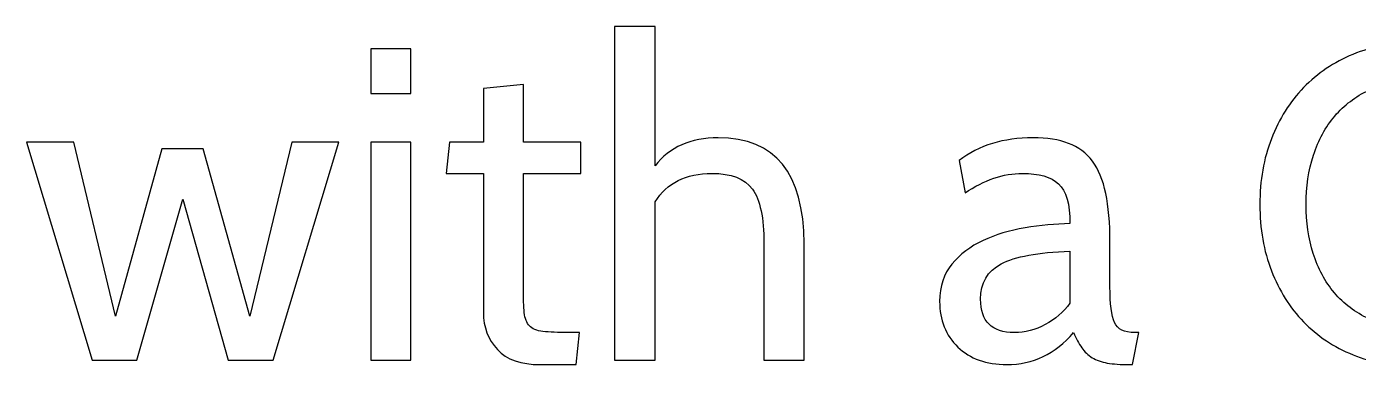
# Model space of a CAD drawing. Header units: centimetres. Extents: x -24 to 24.1, y -20.7 to 0.5.
# Drawn here: x 13.139 to 15.674, y -1.564 to -0.917 of the extents above; entities that cross this region are included whole.
import ezdxf

# ---------------------------------------------------------------- set-up
doc = ezdxf.new("R2010")
doc.units = ezdxf.units.CM
doc.header["$MEASUREMENT"] = 0
doc.layers.add('Layer 1', color=7, linetype='Continuous')

msp = doc.modelspace()

# ---------------------------------------------------------------- linework, layer by layer
at = {"layer": 'Layer 1', "color": 250}
for points, knots in [([(14.61879, -1.55234), (14.61879, -1.55234), (14.54259, -1.55234), (14.54259, -1.55234), (14.54259, -1.55234), (14.54259, -1.55234), (14.54259, -1.33051), (14.54259, -1.33051), (14.54259, -1.33051), (14.54259, -1.28141), (14.53525, -1.24683), (14.52058, -1.2268), (14.52058, -1.2268), (14.5059, -1.20676), (14.48022, -1.19674), (14.44353, -1.19674), (14.44353, -1.19674), (14.39386, -1.19674), (14.35774, -1.2148), (14.33516, -1.25093), (14.33516, -1.25093), (14.33516, -1.25093), (14.33516, -1.55234), (14.33516, -1.55234), (14.33516, -1.55234), (14.33516, -1.55234), (14.25811, -1.55234), (14.25811, -1.55234), (14.25811, -1.55234), (14.25811, -1.55234), (14.25811, -0.91734), (14.25811, -0.91734), (14.25811, -0.91734), (14.25811, -0.91734), (14.33516, -0.91734), (14.33516, -0.91734), (14.33516, -0.91734), (14.33516, -0.91734), (14.33516, -1.18235), (14.33516, -1.18235), (14.33516, -1.18235), (14.36282, -1.14679), (14.40289, -1.129), (14.45538, -1.129), (14.45538, -1.129), (14.56432, -1.129), (14.61879, -1.19617), (14.61879, -1.33051), (14.61879, -1.33051), (14.61879, -1.33051), (14.61879, -1.55234), (14.61879, -1.55234)], [0, 0, 0, 0, 0.0714286, 0.0714286, 0.0714286, 0.0714286, 0.1428571, 0.1428571, 0.1428571, 0.1428571, 0.2142857, 0.2142857, 0.2142857, 0.2142857, 0.2857143, 0.2857143, 0.2857143, 0.2857143, 0.3571429, 0.3571429, 0.3571429, 0.3571429, 0.4285714, 0.4285714, 0.4285714, 0.4285714, 0.5, 0.5, 0.5, 0.5, 0.5714286, 0.5714286, 0.5714286, 0.5714286, 0.6428571, 0.6428571, 0.6428571, 0.6428571, 0.7142857, 0.7142857, 0.7142857, 0.7142857, 0.7857143, 0.7857143, 0.7857143, 0.7857143, 0.8571429, 0.8571429, 0.8571429, 0.8571429, 1, 1, 1, 1]), ([(13.87034, -1.04434), (13.87034, -1.04434), (13.79414, -1.04434), (13.79414, -1.04434), (13.79414, -1.04434), (13.79414, -1.04434), (13.79414, -0.95967), (13.79414, -0.95967), (13.79414, -0.95967), (13.79414, -0.95967), (13.87034, -0.95967), (13.87034, -0.95967), (13.87034, -0.95967), (13.87034, -0.95967), (13.87034, -1.04434), (13.87034, -1.04434)], [0, 0, 0, 0, 0.2, 0.2, 0.2, 0.2, 0.4, 0.4, 0.4, 0.4, 0.6, 0.6, 0.6, 0.6, 1, 1, 1, 1]), ([(15.78381, -1.56419), (15.74035, -1.56419), (15.70041, -1.55686), (15.66401, -1.54218), (15.66401, -1.54218), (15.6276, -1.5275), (15.59627, -1.50662), (15.57003, -1.47953), (15.57003, -1.47953), (15.54378, -1.45243), (15.52332, -1.41998), (15.50864, -1.38216), (15.50864, -1.38216), (15.49397, -1.34434), (15.48663, -1.30229), (15.48663, -1.25601), (15.48663, -1.25601), (15.48663, -1.21029), (15.49397, -1.16852), (15.50864, -1.1307), (15.50864, -1.1307), (15.52332, -1.09288), (15.54378, -1.06042), (15.57003, -1.03333), (15.57003, -1.03333), (15.59627, -1.00624), (15.62746, -0.98521), (15.66358, -0.97025), (15.66358, -0.97025), (15.69971, -0.9553), (15.7395, -0.94782), (15.78296, -0.94782), (15.78296, -0.94782), (15.84336, -0.94782), (15.89811, -0.95939), (15.94722, -0.98253), (15.94722, -0.98253), (15.94722, -0.98253), (15.93875, -1.05704), (15.93875, -1.05704), (15.93875, -1.05704), (15.93875, -1.05704), (15.89049, -1.0401), (15.89049, -1.0401), (15.89049, -1.0401), (15.85832, -1.02712), (15.82248, -1.02063), (15.78296, -1.02063), (15.78296, -1.02063), (15.74966, -1.02063), (15.72017, -1.02656), (15.69449, -1.03841), (15.69449, -1.03841), (15.66881, -1.05026), (15.64707, -1.06663), (15.62929, -1.08752), (15.62929, -1.08752), (15.61151, -1.1084), (15.59797, -1.13324), (15.58865, -1.16203), (15.58865, -1.16203), (15.57934, -1.19081), (15.57468, -1.22214), (15.57468, -1.25601), (15.57468, -1.25601), (15.57468, -1.28931), (15.5792, -1.32035), (15.58823, -1.34914), (15.58823, -1.34914), (15.59726, -1.37793), (15.61067, -1.4029), (15.62845, -1.42407), (15.62845, -1.42407), (15.64623, -1.44524), (15.66824, -1.46175), (15.69449, -1.4736), (15.69449, -1.4736), (15.72073, -1.48545), (15.75079, -1.49138), (15.78466, -1.49138), (15.78466, -1.49138), (15.79312, -1.49138), (15.80131, -1.4911), (15.80921, -1.49053), (15.80921, -1.49053), (15.81711, -1.48997), (15.8253, -1.48884), (15.83376, -1.48715), (15.83376, -1.48715), (15.83376, -1.48715), (15.85493, -1.48291), (15.85493, -1.48291), (15.85493, -1.48291), (15.85945, -1.48235), (15.86707, -1.48009), (15.87779, -1.47614), (15.87779, -1.47614), (15.87779, -1.47614), (15.89727, -1.47021), (15.89727, -1.47021), (15.89727, -1.47021), (15.90009, -1.46965), (15.90743, -1.46711), (15.91928, -1.46259), (15.91928, -1.46259), (15.91928, -1.46259), (15.93875, -1.45582), (15.93875, -1.45582), (15.93875, -1.45582), (15.93875, -1.45582), (15.94722, -1.53033), (15.94722, -1.53033), (15.94722, -1.53033), (15.89811, -1.5529), (15.84364, -1.56419), (15.78381, -1.56419)], [0, 0, 0, 0, 0.0333333, 0.0333333, 0.0333333, 0.0333333, 0.0666667, 0.0666667, 0.0666667, 0.0666667, 0.1, 0.1, 0.1, 0.1, 0.1333333, 0.1333333, 0.1333333, 0.1333333, 0.1666667, 0.1666667, 0.1666667, 0.1666667, 0.2, 0.2, 0.2, 0.2, 0.2333333, 0.2333333, 0.2333333, 0.2333333, 0.2666667, 0.2666667, 0.2666667, 0.2666667, 0.3, 0.3, 0.3, 0.3, 0.3333333, 0.3333333, 0.3333333, 0.3333333, 0.3666667, 0.3666667, 0.3666667, 0.3666667, 0.4, 0.4, 0.4, 0.4, 0.4333333, 0.4333333, 0.4333333, 0.4333333, 0.4666667, 0.4666667, 0.4666667, 0.4666667, 0.5, 0.5, 0.5, 0.5, 0.5333333, 0.5333333, 0.5333333, 0.5333333, 0.5666667, 0.5666667, 0.5666667, 0.5666667, 0.6, 0.6, 0.6, 0.6, 0.6333333, 0.6333333, 0.6333333, 0.6333333, 0.6666667, 0.6666667, 0.6666667, 0.6666667, 0.7, 0.7, 0.7, 0.7, 0.7333333, 0.7333333, 0.7333333, 0.7333333, 0.7666667, 0.7666667, 0.7666667, 0.7666667, 0.8, 0.8, 0.8, 0.8, 0.8333333, 0.8333333, 0.8333333, 0.8333333, 0.8666667, 0.8666667, 0.8666667, 0.8666667, 0.9, 0.9, 0.9, 0.9, 0.9333333, 0.9333333, 0.9333333, 0.9333333, 1, 1, 1, 1]), ([(14.19122, -1.49985), (14.19122, -1.49985), (14.18529, -1.56081), (14.18529, -1.56081), (14.18529, -1.56081), (14.18529, -1.56081), (14.11671, -1.56081), (14.11671, -1.56081), (14.11671, -1.56081), (14.08003, -1.56081), (14.05279, -1.55121), (14.03501, -1.53202), (14.03501, -1.53202), (14.01723, -1.51283), (14.00834, -1.4894), (14.00834, -1.46175), (14.00834, -1.46175), (14.00834, -1.46175), (14.00834, -1.19674), (14.00834, -1.19674), (14.00834, -1.19674), (14.00834, -1.19674), (13.93722, -1.19674), (13.93722, -1.19674), (13.93722, -1.19674), (13.93722, -1.19674), (13.94399, -1.13747), (13.94399, -1.13747), (13.94399, -1.13747), (13.94399, -1.13747), (14.00834, -1.13747), (14.00834, -1.13747), (14.00834, -1.13747), (14.00834, -1.13747), (14.00834, -1.03502), (14.00834, -1.03502), (14.00834, -1.03502), (14.00834, -1.03502), (14.08454, -1.0274), (14.08454, -1.0274), (14.08454, -1.0274), (14.08454, -1.0274), (14.08454, -1.13747), (14.08454, -1.13747), (14.08454, -1.13747), (14.08454, -1.13747), (14.19376, -1.13747), (14.19376, -1.13747), (14.19376, -1.13747), (14.19376, -1.13747), (14.19376, -1.19674), (14.19376, -1.19674), (14.19376, -1.19674), (14.19376, -1.19674), (14.08454, -1.19674), (14.08454, -1.19674), (14.08454, -1.19674), (14.08454, -1.19674), (14.08454, -1.41518), (14.08454, -1.41518), (14.08454, -1.41518), (14.08454, -1.43494), (14.08511, -1.45046), (14.08623, -1.46175), (14.08623, -1.46175), (14.08736, -1.47304), (14.09061, -1.4815), (14.09597, -1.48715), (14.09597, -1.48715), (14.10133, -1.49279), (14.10994, -1.49632), (14.12179, -1.49773), (14.12179, -1.49773), (14.13365, -1.49914), (14.1503, -1.49985), (14.17175, -1.49985), (14.17175, -1.49985), (14.17175, -1.49985), (14.19122, -1.49985), (14.19122, -1.49985)], [0, 0, 0, 0, 0.047619, 0.047619, 0.047619, 0.047619, 0.0952381, 0.0952381, 0.0952381, 0.0952381, 0.1428571, 0.1428571, 0.1428571, 0.1428571, 0.1904762, 0.1904762, 0.1904762, 0.1904762, 0.2380952, 0.2380952, 0.2380952, 0.2380952, 0.2857143, 0.2857143, 0.2857143, 0.2857143, 0.3333333, 0.3333333, 0.3333333, 0.3333333, 0.3809524, 0.3809524, 0.3809524, 0.3809524, 0.4285714, 0.4285714, 0.4285714, 0.4285714, 0.4761905, 0.4761905, 0.4761905, 0.4761905, 0.5238095, 0.5238095, 0.5238095, 0.5238095, 0.5714286, 0.5714286, 0.5714286, 0.5714286, 0.6190476, 0.6190476, 0.6190476, 0.6190476, 0.6666667, 0.6666667, 0.6666667, 0.6666667, 0.7142857, 0.7142857, 0.7142857, 0.7142857, 0.7619048, 0.7619048, 0.7619048, 0.7619048, 0.8095238, 0.8095238, 0.8095238, 0.8095238, 0.8571429, 0.8571429, 0.8571429, 0.8571429, 0.9047619, 0.9047619, 0.9047619, 0.9047619, 1, 1, 1, 1]), ([(13.73317, -1.13747), (13.73317, -1.13747), (13.60787, -1.55234), (13.60787, -1.55234), (13.60787, -1.55234), (13.60787, -1.55234), (13.52235, -1.55234), (13.52235, -1.55234), (13.52235, -1.55234), (13.52235, -1.55234), (13.43599, -1.24585), (13.43599, -1.24585), (13.43599, -1.24585), (13.43599, -1.24585), (13.34878, -1.55234), (13.34878, -1.55234), (13.34878, -1.55234), (13.34878, -1.55234), (13.26327, -1.55234), (13.26327, -1.55234), (13.26327, -1.55234), (13.26327, -1.55234), (13.13881, -1.13747), (13.13881, -1.13747), (13.13881, -1.13747), (13.13881, -1.13747), (13.22856, -1.13747), (13.22856, -1.13747), (13.22856, -1.13747), (13.22856, -1.13747), (13.30814, -1.46852), (13.30814, -1.46852), (13.30814, -1.46852), (13.30814, -1.46852), (13.3962, -1.15017), (13.3962, -1.15017), (13.3962, -1.15017), (13.3962, -1.15017), (13.47494, -1.15017), (13.47494, -1.15017), (13.47494, -1.15017), (13.47494, -1.15017), (13.56384, -1.46852), (13.56384, -1.46852), (13.56384, -1.46852), (13.56384, -1.46852), (13.64343, -1.13747), (13.64343, -1.13747), (13.64343, -1.13747), (13.64343, -1.13747), (13.73317, -1.13747), (13.73317, -1.13747)], [0, 0, 0, 0, 0.0714286, 0.0714286, 0.0714286, 0.0714286, 0.1428571, 0.1428571, 0.1428571, 0.1428571, 0.2142857, 0.2142857, 0.2142857, 0.2142857, 0.2857143, 0.2857143, 0.2857143, 0.2857143, 0.3571429, 0.3571429, 0.3571429, 0.3571429, 0.4285714, 0.4285714, 0.4285714, 0.4285714, 0.5, 0.5, 0.5, 0.5, 0.5714286, 0.5714286, 0.5714286, 0.5714286, 0.6428571, 0.6428571, 0.6428571, 0.6428571, 0.7142857, 0.7142857, 0.7142857, 0.7142857, 0.7857143, 0.7857143, 0.7857143, 0.7857143, 0.8571429, 0.8571429, 0.8571429, 0.8571429, 1, 1, 1, 1]), ([(13.87034, -1.55234), (13.87034, -1.55234), (13.79414, -1.55234), (13.79414, -1.55234), (13.79414, -1.55234), (13.79414, -1.55234), (13.79414, -1.13747), (13.79414, -1.13747), (13.79414, -1.13747), (13.79414, -1.13747), (13.87034, -1.13747), (13.87034, -1.13747), (13.87034, -1.13747), (13.87034, -1.13747), (13.87034, -1.55234), (13.87034, -1.55234)], [0, 0, 0, 0, 0.2, 0.2, 0.2, 0.2, 0.4, 0.4, 0.4, 0.4, 0.6, 0.6, 0.6, 0.6, 1, 1, 1, 1]), ([(15.25634, -1.49985), (15.25634, -1.49985), (15.24448, -1.56081), (15.24448, -1.56081), (15.24448, -1.56081), (15.24448, -1.56081), (15.23856, -1.56081), (15.23856, -1.56081), (15.23856, -1.56081), (15.22162, -1.56081), (15.20751, -1.55982), (15.19622, -1.55784), (15.19622, -1.55784), (15.18494, -1.55587), (15.17534, -1.55248), (15.16744, -1.54768), (15.16744, -1.54768), (15.15954, -1.54289), (15.1529, -1.53654), (15.14754, -1.52863), (15.14754, -1.52863), (15.14218, -1.52073), (15.13696, -1.51114), (15.13188, -1.49985), (15.13188, -1.49985), (15.09688, -1.54049), (15.05455, -1.56081), (15.00488, -1.56081), (15.00488, -1.56081), (14.96593, -1.56081), (14.93489, -1.54966), (14.91174, -1.52736), (14.91174, -1.52736), (14.8886, -1.50507), (14.87703, -1.47614), (14.87703, -1.44058), (14.87703, -1.44058), (14.87703, -1.41179), (14.88479, -1.38809), (14.90031, -1.36946), (14.90031, -1.36946), (14.91584, -1.35083), (14.93559, -1.33587), (14.95958, -1.32459), (14.95958, -1.32459), (14.98357, -1.3133), (15.01024, -1.30525), (15.03959, -1.30046), (15.03959, -1.30046), (15.06894, -1.29566), (15.09745, -1.29298), (15.1251, -1.29241), (15.1251, -1.29241), (15.1251, -1.25516), (15.11791, -1.2299), (15.10351, -1.21664), (15.10351, -1.21664), (15.08912, -1.20337), (15.06612, -1.19674), (15.03451, -1.19674), (15.03451, -1.19674), (14.99839, -1.19674), (14.96198, -1.20916), (14.92529, -1.23399), (14.92529, -1.23399), (14.92529, -1.23399), (14.91428, -1.17219), (14.91428, -1.17219), (14.91428, -1.17219), (14.95154, -1.1434), (14.99839, -1.129), (15.05483, -1.129), (15.05483, -1.129), (15.08136, -1.129), (15.10394, -1.13253), (15.12256, -1.13959), (15.12256, -1.13959), (15.14119, -1.14664), (15.15629, -1.15793), (15.16786, -1.17346), (15.16786, -1.17346), (15.17943, -1.18898), (15.1879, -1.20944), (15.19326, -1.23484), (15.19326, -1.23484), (15.19862, -1.26024), (15.2013, -1.29128), (15.2013, -1.32797), (15.2013, -1.32797), (15.2013, -1.32797), (15.2013, -1.41264), (15.2013, -1.41264), (15.2013, -1.41264), (15.2013, -1.44538), (15.20413, -1.4681), (15.20977, -1.4808), (15.20977, -1.4808), (15.21542, -1.4935), (15.2284, -1.49985), (15.24872, -1.49985), (15.24872, -1.49985), (15.24872, -1.49985), (15.25634, -1.49985), (15.25634, -1.49985)], [0, 0, 0, 0, 0.037037, 0.037037, 0.037037, 0.037037, 0.0740741, 0.0740741, 0.0740741, 0.0740741, 0.1111111, 0.1111111, 0.1111111, 0.1111111, 0.1481481, 0.1481481, 0.1481481, 0.1481481, 0.1851852, 0.1851852, 0.1851852, 0.1851852, 0.2222222, 0.2222222, 0.2222222, 0.2222222, 0.2592593, 0.2592593, 0.2592593, 0.2592593, 0.2962963, 0.2962963, 0.2962963, 0.2962963, 0.3333333, 0.3333333, 0.3333333, 0.3333333, 0.3703704, 0.3703704, 0.3703704, 0.3703704, 0.4074074, 0.4074074, 0.4074074, 0.4074074, 0.4444444, 0.4444444, 0.4444444, 0.4444444, 0.4814815, 0.4814815, 0.4814815, 0.4814815, 0.5185185, 0.5185185, 0.5185185, 0.5185185, 0.5555556, 0.5555556, 0.5555556, 0.5555556, 0.5925926, 0.5925926, 0.5925926, 0.5925926, 0.6296296, 0.6296296, 0.6296296, 0.6296296, 0.6666667, 0.6666667, 0.6666667, 0.6666667, 0.7037037, 0.7037037, 0.7037037, 0.7037037, 0.7407407, 0.7407407, 0.7407407, 0.7407407, 0.7777778, 0.7777778, 0.7777778, 0.7777778, 0.8148148, 0.8148148, 0.8148148, 0.8148148, 0.8518519, 0.8518519, 0.8518519, 0.8518519, 0.8888889, 0.8888889, 0.8888889, 0.8888889, 0.9259259, 0.9259259, 0.9259259, 0.9259259, 1, 1, 1, 1]), ([(15.1251, -1.44397), (15.1251, -1.44397), (15.1251, -1.34491), (15.1251, -1.34491), (15.1251, -1.34491), (15.06414, -1.34716), (15.02054, -1.35521), (14.99429, -1.36904), (14.99429, -1.36904), (14.96805, -1.38286), (14.95492, -1.4053), (14.95492, -1.43635), (14.95492, -1.43635), (14.95492, -1.47868), (14.97637, -1.49985), (15.01927, -1.49985), (15.01927, -1.49985), (15.03959, -1.49985), (15.05921, -1.49477), (15.07811, -1.48461), (15.07811, -1.48461), (15.09702, -1.47445), (15.11269, -1.4609), (15.1251, -1.44397)], [0, 0, 0, 0, 0.1428571, 0.1428571, 0.1428571, 0.1428571, 0.2857143, 0.2857143, 0.2857143, 0.2857143, 0.4285714, 0.4285714, 0.4285714, 0.4285714, 0.5714286, 0.5714286, 0.5714286, 0.5714286, 0.7142857, 0.7142857, 0.7142857, 0.7142857, 1, 1, 1, 1])]:
    msp.add_open_spline(points, degree=3, knots=knots, dxfattribs=at)

doc.saveas('drawing.dxf')
